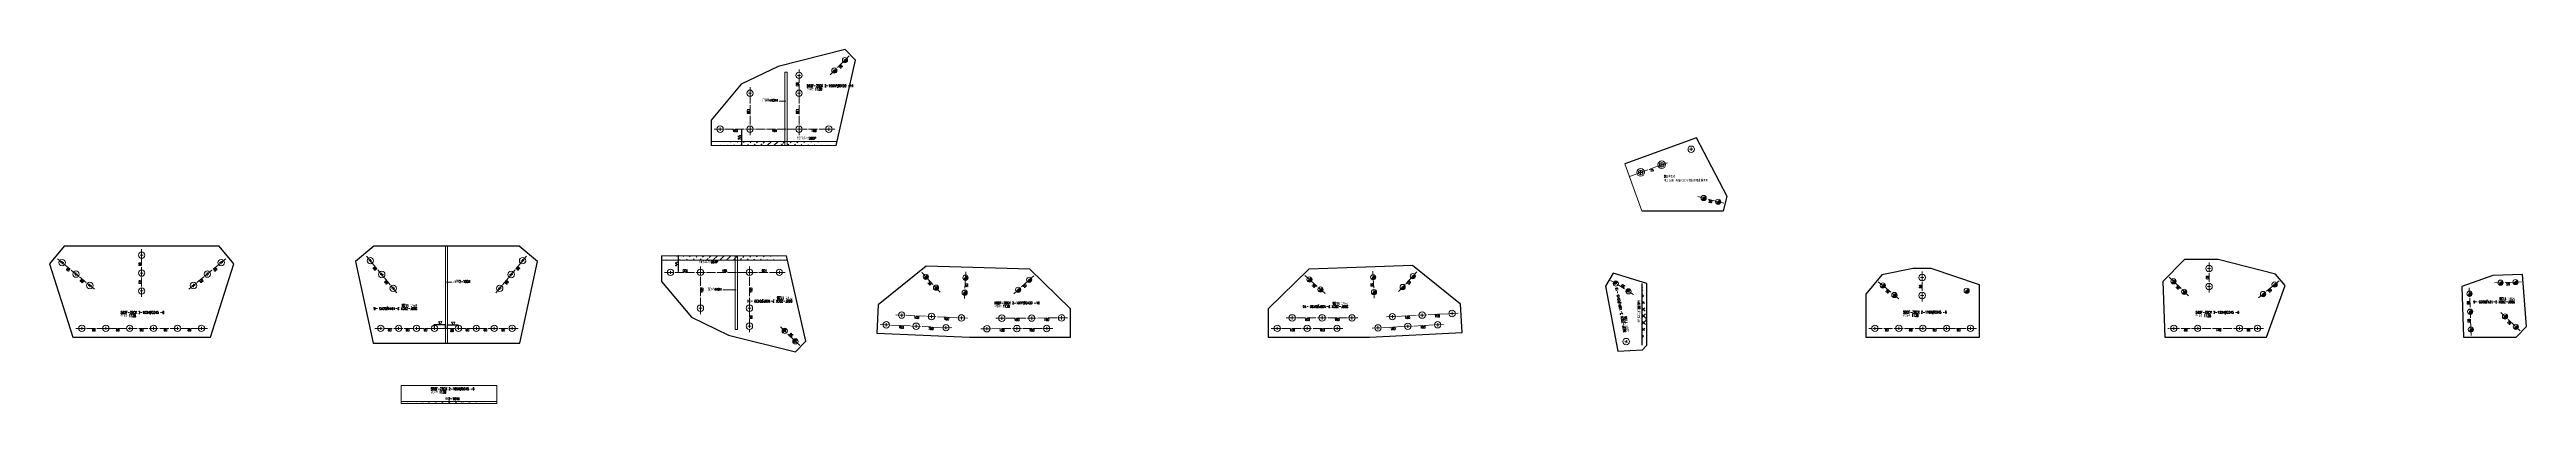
# Model space of a CAD drawing. Header units: millimetres. Extents: x -164 to 144402, y -33030 to 11430.
# Drawn here: x 44922 to 53210, y -15301 to -14117 of the extents above; entities that cross this region are included whole.
import ezdxf
from ezdxf.enums import TextEntityAlignment as Align

# ---------------------------------------------------------------- set-up
doc = ezdxf.new("R2010")
doc.units = ezdxf.units.MM
doc.header["$LTSCALE"] = 20
doc.header["$PDMODE"] = 1
doc.linetypes.add('DASHDOT2X', pattern=[1.75, 1.5, -0.125, 0, -0.125])
doc.linetypes.add('HIDDEN', pattern=[0.375, 0.25, -0.125])
for name, color, linetype, lineweight in [('1', 7, 'Continuous', 25), ('11', 3, 'Continuous', 13), ('12', 7, 'Continuous', 13), ('2', 1, 'HIDDEN', 13), ('5', 1, 'Continuous', 13), ('7', 2, 'DASHDOT2X', 13)]:
    doc.layers.add(name, color=color, linetype=linetype, lineweight=lineweight)
doc.styles.get("Standard").update_dxf_attribs({"font": 'simplex', "width": 0.7, "bigfont": 'gbhzfs.shx'})
doc.dimstyles.get("Standard").update_dxf_attribs({"dimtxt": 2.1, "dimasz": 1, "dimexe": 1.05, "dimexo": 0, "dimgap": 0.525, "dimtad": 1, "dimzin": 0, "dimdsep": 46, "dimtxsty": 'standard', "dimblk": 'OBLIQUE', "dimblk1": 'OBLIQUE', "dimblk2": 'OBLIQUE', "dimcen": 0.09, "dimadec": 0, "dimazin": 0, "dimtfac": 1, "dimtdec": 1, "dimtix": 1, "dimtmove": 0, "dimatfit": 3, "dimfxl": 0, "dimtolj": 1, "dimtzin": 0, "dimarcsym": 0})

# ---------------------------------------------------------------- blocks, each defined once
blk = doc.blocks.new('M20')
for p, q in [((-0.5, 0), (0.5, 0)), ((0, -0.5), (0, 0.5))]:
    blk.add_line(p, q)
blk.add_circle((0, 0), 1)
blk = doc.blocks.new('M16')
for p, q in [((-0.71, -0.71), (0.71, 0.71)), ((-0.4, 0), (0.4, 0)), ((0, 0.4), (0, -0.4))]:
    blk.add_line(p, q)
blk.add_circle((0, 0), 1)
for radius in [0.8, 0.6, 0.4, 0.2]:
    blk.add_arc((0, 0), radius, 225, 45)
blk = doc.blocks.new('*D105')
at = {"layer": '12', "color": 0, "lineweight": -2}
for p, q in [((46253, -15048.9), (46253, -15037.9)), ((46287.5, -15039.1), (46255.5, -15039.1)), ((46290, -15048.9), (46290, -15037.9))]:
    blk.add_line(p, q, dxfattribs=at)
at = {"layer": '12', "color": 0}
for points in [[(46255.5, -15038.7), (46255.5, -15039.6), (46253, -15039.1)], [(46287.5, -15038.7), (46287.5, -15039.6), (46290, -15039.1)]]:
    blk.add_solid(points, dxfattribs=at)
at = {"layer": 'Defpoints', "color": 0}
for p in [(46253, -15039.1), (46253, -15049.6), (46290, -15049.6)]:
    blk.add_point(p, dxfattribs=at)
at = {"layer": '12', "color": 0, "insert": (46271.5, -15033.5), "char_height": 10, "attachment_point": 5}
blk.add_mtext('37', dxfattribs=at)
blk = doc.blocks.new('*D106')
at = {"layer": '12', "color": 0, "lineweight": -2}
for p, q in [((46210, -15048.9), (46210, -15035.5)), ((46212.5, -15036.7), (46244.5, -15036.7)), ((46247, -15048.9), (46247, -15035.5))]:
    blk.add_line(p, q, dxfattribs=at)
at = {"layer": '12', "color": 0}
for points in [[(46212.5, -15036.3), (46212.5, -15037.1), (46210, -15036.7)], [(46244.5, -15036.3), (46244.5, -15037.1), (46247, -15036.7)]]:
    blk.add_solid(points, dxfattribs=at)
at = {"layer": 'Defpoints', "color": 0}
for p in [(46210, -15049.6), (46247, -15036.7), (46247, -15049.6)]:
    blk.add_point(p, dxfattribs=at)
at = {"layer": '12', "color": 0, "insert": (46228.5, -15031.1), "char_height": 10, "attachment_point": 5}
blk.add_mtext('37', dxfattribs=at)
blk = doc.blocks.new('*D107')
at = {"layer": '12', "color": 0, "lineweight": -2}
for p, q in [((47025.9, -14807.2), (47025.2, -14807.2)), ((47026.5, -14859.7), (47026.5, -14809.7)), ((47025.9, -14862.2), (47025.2, -14862.2))]:
    blk.add_line(p, q, dxfattribs=at)
at = {"layer": '12', "color": 0}
for points in [[(47026.1, -14809.7), (47026.9, -14809.7), (47026.5, -14807.2)], [(47026.1, -14859.7), (47026.9, -14859.7), (47026.5, -14862.2)]]:
    blk.add_solid(points, dxfattribs=at)
at = {"layer": 'Defpoints', "color": 0}
for p in [(47026.5, -14807.2), (47026.5, -14807.2), (47026.5, -14862.2)]:
    blk.add_point(p, dxfattribs=at)
at = {"layer": '12', "color": 0, "insert": (47020.9, -14834.7), "char_height": 10, "attachment_point": 5, "rotation": 90}
blk.add_mtext('55', dxfattribs=at)
blk = doc.blocks.new('*D108')
at = {"layer": '12', "color": 0, "lineweight": -2}
for p, q in [((47236.3, -14383.2), (47235.7, -14383.2)), ((47236.9, -14385.7), (47236.9, -14435.7)), ((47236.3, -14438.2), (47235.7, -14438.2))]:
    blk.add_line(p, q, dxfattribs=at)
at = {"layer": '12', "color": 0}
for points in [[(47236.5, -14385.7), (47237.3, -14385.7), (47236.9, -14383.2)], [(47236.5, -14435.7), (47237.3, -14435.7), (47236.9, -14438.2)]]:
    blk.add_solid(points, dxfattribs=at)
at = {"layer": 'Defpoints', "color": 0}
for p in [(47236.9, -14383.2), (47236.9, -14438.2), (47236.9, -14438.2)]:
    blk.add_point(p, dxfattribs=at)
at = {"layer": '12', "color": 0, "insert": (47231.3, -14410.7), "char_height": 10, "attachment_point": 5, "rotation": 90}
blk.add_mtext('55', dxfattribs=at)
blk = doc.blocks.new('M24')
for p, q in [((-0.6, 0), (0.6, 0)), ((0, -0.6), (0, 0.6))]:
    blk.add_line(p, q)
for radius in [1, 0.6]:
    blk.add_circle((0, 0), radius)

msp = doc.modelspace()

# ---------------------------------------------------------------- hatches: boundary and pattern name
at = {"layer": '1'}
h = msp.add_hatch(dxfattribs=at)
h.set_pattern_fill('ANSI37', color=256, scale=5, style=0)
h.paths.add_polyline_path([(50267.055, -15105.335), (50267.055, -14899.519)])
edge = h.paths.add_edge_path()
edge.add_line((50251.055, -15105.335), (50251.055, -14899.519))
edge.add_line((50267.055, -15040.037), (50267.055, -15004.243))
at = {"layer": '12'}
h = msp.add_hatch(dxfattribs=at)
h.set_pattern_fill('ANSI31', color=256, scale=5, style=0)
edge = h.paths.add_edge_path()
edge.add_line((47135.698, -14424.242), (47554.025, -14424.242))
edge.add_line((47135.698, -14438.242), (47554.025, -14438.242))
h = msp.add_hatch(dxfattribs=at)
h.set_pattern_fill('ANSI31', color=256, scale=5, style=0)
edge = h.paths.add_edge_path()
edge.add_line((46969.848, -14821.193), (47388.176, -14821.193))
edge.add_line((46969.848, -14807.193), (47388.176, -14807.193))
h = msp.add_hatch(dxfattribs=at)
h.set_pattern_fill('ANSI31', color=256, scale=5, style=0)
h.set_pattern_definition([(45, (3140.719, 67.998), (-11.22532, 11.22532), [])])
edge = h.paths.add_edge_path()
edge.add_line((46098.157, -15294.733), (46418.157, -15294.733))
edge.add_line((46098.157, -15300.733), (46418.157, -15300.733))

# ---------------------------------------------------------------- linework, layer by layer
at = {"layer": '1'}
for p, q in [((47583.83, -14116.987), (47359.698, -14173.192)), ((47554.025, -14438.242), (47618.815, -14152.708)), ((47618.815, -14152.708), (47583.83, -14116.987)), ((47235.698, -14233.191), (47135.698, -14353.126)), ((47359.698, -14173.192), (47235.698, -14233.191)), ((47135.698, -14353.126), (47135.698, -14438.242)), ((50433.227, -14412.026), (50192.912, -14499.045)), ((50535.717, -14608.228), (50433.227, -14412.026)), ((50249.97, -14656.62), (50523.144, -14656.62)), ((50523.144, -14656.62), (50535.717, -14608.228)), ((44970.768, -14774.557), (44921.783, -14833.855)), ((44921.783, -14833.855), (45000, -15079.557)), ((45489.232, -14774.557), (44970.768, -14774.557)), ((45460, -15079.557), (45538.217, -14833.855)), ((45538.217, -14833.855), (45489.232, -14774.557)), ((46006.979, -14774.568), (45945.303, -14825.519)), ((45945.303, -14825.519), (46004.306, -15099.557)), ((46493.021, -14774.568), (46006.979, -14774.568)), ((46554.697, -14825.519), (46493.021, -14774.568)), ((46495.694, -15099.557), (46554.697, -14825.519)), ((46969.848, -14807.193), (46969.848, -14892.308)), ((47452.965, -15092.726), (47388.176, -14807.193)), ((52065.332, -14819.557), (51993.898, -14892.494)), ((52178, -14819.557), (52065.332, -14819.557)), ((52370.674, -14867.842), (52178, -14819.557)), ((46969.848, -14892.308), (47069.848, -15012.243)), ((47855.023, -14841.771), (47694.848, -14971.311)), ((48011.222, -14846.245), (47855.023, -14841.771)), ((48201.926, -14851.707), (48011.222, -14846.245)), ((48338.189, -14984.558), (48201.926, -14851.707)), ((49135.655, -14851.137), (48999.99, -14984.557)), ((49326.326, -14844.767), (49135.655, -14851.137)), ((49482.525, -14839.548), (49326.326, -14844.767)), ((49643.264, -14968.389), (49482.525, -14839.548)), ((50154.422, -14865.286), (50128.32, -14907.931)), ((50128.32, -14907.931), (50169.327, -15125.457)), ((50267.055, -14899.519), (50154.422, -14865.286)), ((50251.055, -15105.335), (50251.055, -14899.519)), ((50267.055, -15105.335), (50267.055, -14899.519)), ((51053.182, -14871.063), (51000, -14935.44)), ((51158, -14849.557), (51053.182, -14871.063)), ((51218, -14849.557), (51158, -14849.557)), ((51380, -14904.164), (51218, -14849.557)), ((51380, -15079.557), (51380, -14904.164)), ((51993.898, -14892.494), (52000, -15079.557)), ((52340, -15079.557), (52402.518, -14906.39)), ((52402.518, -14906.39), (52370.674, -14867.842)), ((53097.481, -14872.841), (52993.763, -14909.671)), ((52993.763, -14909.671), (53000, -15079.557)), ((53197.414, -14869.172), (53097.481, -14872.841)), ((53210.13, -15043.169), (53197.414, -14869.172)), ((47694.848, -14971.311), (47690.284, -15066.202)), ((48338.611, -15079.557), (48338.189, -14984.558)), ((48999.99, -14984.557), (49000, -15079.557)), ((49648.259, -15063.258), (49643.264, -14968.389)), ((51000, -14935.44), (51000, -15079.557)), ((45000, -15079.557), (45460, -15079.557)), ((47069.848, -15012.243), (47193.848, -15072.242)), ((47193.848, -15072.242), (47417.98, -15128.448)), ((47690.284, -15066.202), (48000, -15079.557)), ((48000, -15079.557), (48338.611, -15079.557)), ((49000, -15079.557), (49338.688, -15079.557)), ((49338.688, -15079.557), (49648.259, -15063.258)), ((51000, -15079.557), (51380, -15079.557)), ((52000, -15079.557), (52340, -15079.557)), ((53000, -15079.557), (53175.838, -15079.557)), ((53175.838, -15079.557), (53210.13, -15043.169)), ((46004.306, -15099.557), (46495.694, -15099.557)), ((47417.98, -15128.448), (47452.965, -15092.726)), ((50169.327, -15125.457), (50252.076, -15121.12)), ((50252.076, -15121.12), (50267.055, -15105.335))]:
    msp.add_line(p, q, dxfattribs=at)
at = {"layer": '12'}
for p, q in [((47389.698, -14192.495), (47381.698, -14192.495)), ((47385.68, -14289.484), (47363.373, -14289.484)), ((50249.97, -14656.62), (50192.912, -14499.045)), ((46247, -15099.557), (46247, -14774.568)), ((46253, -15099.557), (46253, -14774.568)), ((46249.694, -14894.617), (46268.065, -14894.617)), ((47219.731, -14920.995), (47174.957, -14920.995)), ((47223.848, -15052.993), (47215.848, -15052.993)), ((46418.157, -15240.733), (46098.157, -15240.733)), ((46098.157, -15240.733), (46098.157, -15300.733)), ((46418.157, -15300.733), (46418.157, -15240.733)), ((46098.157, -15294.733), (46418.157, -15294.733)), ((46098.157, -15300.733), (46418.157, -15300.733))]:
    msp.add_line(p, q, dxfattribs=at)
at = {"layer": '2', "color": 0, "linetype": 'ByBlock'}
for p, q in [((50267.055, -15105.335), (50267.055, -14899.519)), ((50267.055, -15004.243), (50267.055, -14969.068))]:
    msp.add_line(p, q, dxfattribs=at)
at = {"layer": '2'}
msp.add_line((50267.055, -15040.037), (50267.055, -15004.243), dxfattribs=at)
at = {"layer": '7'}
for p, q in [((47533.451, -14201.319), (47597.75, -14138.346)), ((47265.698, -14403.242), (47265.698, -14243.244)), ((47429.698, -14403.242), (47429.698, -14183.245)), ((47145.698, -14383.242), (47549.698, -14383.242)), ((50208.41, -14541.845), (50335.348, -14495.588)), ((50437.483, -14608.538), (50524.591, -14631.167)), ((45071.953, -14918.996), (44948.599, -14817.095)), ((45230, -14944.557), (45230, -14784.557)), ((45388.047, -14918.996), (45511.401, -14817.095)), ((46084.411, -14931.107), (45982.51, -14807.753)), ((46415.589, -14931.107), (46517.49, -14807.753)), ((52148, -14929.557), (52148, -14829.557)), ((46979.848, -14862.193), (47383.848, -14862.193)), ((47099.848, -14842.245), (47099.848, -15002.244)), ((47263.848, -14842.245), (47263.848, -15062.243)), ((47901.89, -14928.103), (47840.235, -14862.539)), ((47983.198, -14950.14), (47987.522, -14860.244)), ((48148.047, -14933.846), (48214.937, -14873.633)), ((49189.906, -14933.032), (49122.744, -14873.122)), ((49354.821, -14948.527), (49350.089, -14858.652)), ((49436.052, -14926.093), (49497.407, -14860.249)), ((50222.399, -14936.2), (50145.635, -14889.218)), ((51110.501, -14950.84), (51041.114, -14893.521)), ((51188, -14959.557), (51188, -14859.557)), ((52079.262, -14941.104), (52014.963, -14878.132)), ((52313.354, -14947.619), (52382.741, -14890.3)), ((53018.929, -14913.751), (53024.8, -15073.643)), ((53103.395, -14897.641), (53193.334, -14894.339)), ((49395.187, -15011.492), (49634.855, -14998.873)), ((53123.848, -14996.208), (53189.346, -15057.934)), ((45010, -15049.557), (45450, -15049.557)), ((46490, -15049.557), (46010, -15049.557)), ((47367.601, -15044.115), (47431.9, -15107.089)), ((47941.437, -15048.247), (47701.714, -15036.717)), ((47993.06, -15015.69), (47753.338, -15004.159)), ((48038.48, -15050.889), (48278.478, -15049.824)), ((48088.324, -15015.667), (48328.322, -15014.602)), ((49249.997, -15049.531), (49009.997, -15049.556)), ((49299.993, -15014.526), (49059.993, -15014.551)), ((49347.097, -15049.073), (49586.765, -15036.454)), ((51370, -15049.557), (51010, -15049.557)), ((52330, -15049.557), (52010, -15049.557))]:
    msp.add_line(p, q, dxfattribs=at)
at = {"layer": '7', "color": 0, "linetype": 'ByBlock'}
for p, q in [((47381.698, -14438.242), (47381.698, -14192.495)), ((47389.698, -14438.242), (47389.698, -14192.495)), ((47135.698, -14424.242), (47554.025, -14424.242)), ((47135.698, -14438.242), (47554.025, -14438.242)), ((46969.848, -14807.193), (47388.176, -14807.193)), ((46969.848, -14821.193), (47388.176, -14821.193)), ((47215.848, -14807.193), (47215.848, -15052.993)), ((47223.848, -14807.193), (47223.848, -15052.993))]:
    msp.add_line(p, q, dxfattribs=at)

# ---------------------------------------------------------------- block references
at = {"layer": '5'}
for name, p, xscale, yscale, zscale in [('M16', (47583.461, -14152.34), 8.75, 8.75, 8.75), ('M20', (47265.698, -14263.244), 10.75, 10.75, 10.75), ('M20', (47429.698, -14203.245), 10.75, 10.75, 10.75), ('M20', (47429.698, -14263.244), 10.75, 10.75, 10.75), ('M16', (47547.74, -14187.325), 8.75, 8.75, 8.75), ('M20', (47165.698, -14383.242), 10.75, 10.75, 10.75), ('M20', (47265.698, -14383.242), 10.75, 10.75, 10.75), ('M20', (47429.698, -14383.242), 10.75, 10.75, 10.75), ('M20', (47529.698, -14383.242), 10.75, 10.75, 10.75), ('M24', (50316.557, -14502.436), 12.75, 12.75, 12.75), ('M20', (50415.311, -14450.484), 10.75, 10.75, 10.75), ('M24', (50245.992, -14528.149), 12.75, 12.75, 12.75), ('M16', (50456.84, -14613.567), 8.75, 8.75, 8.75), ('M16', (50505.234, -14626.138), 8.75, 8.75, 8.75), ('M20', (44964.018, -14829.833), 10.75, 10.75, 10.75), ('M20', (45230, -14804.557), 10.75, 10.75, 10.75), ('M20', (45495.982, -14829.833), 10.75, 10.75, 10.75), ('M20', (45995.247, -14823.172), 10.75, 10.75, 10.75), ('M20', (46504.753, -14823.172), 10.75, 10.75, 10.75), ('M20', (45010.276, -14868.046), 10.75, 10.75, 10.75), ('M20', (45056.534, -14906.259), 10.75, 10.75, 10.75), ('M20', (45230, -14864.557), 10.75, 10.75, 10.75), ('M20', (45230, -14924.557), 10.75, 10.75, 10.75), ('M20', (45403.466, -14906.259), 10.75, 10.75, 10.75), ('M20', (45449.724, -14868.046), 10.75, 10.75, 10.75), ('M20', (46033.46, -14869.43), 10.75, 10.75, 10.75), ('M20', (46071.673, -14915.688), 10.75, 10.75, 10.75), ('M20', (46428.327, -14915.688), 10.75, 10.75, 10.75), ('M20', (46466.54, -14869.43), 10.75, 10.75, 10.75), ('M16', (47853.936, -14877.109), 8.75, 8.75, 8.75), ('M16', (47888.189, -14913.533), 8.75, 8.75, 8.75), ('M16', (47986.561, -14880.221), 8.75, 8.75, 8.75), ('M16', (48162.911, -14920.465), 8.75, 8.75, 8.75), ('M16', (48200.072, -14887.014), 8.75, 8.75, 8.75), ('M16', (49137.669, -14886.435), 8.75, 8.75, 8.75), ('M16', (49174.981, -14919.719), 8.75, 8.75, 8.75), ('M16', (49351.141, -14878.624), 8.75, 8.75, 8.75), ('M16', (49449.686, -14911.461), 8.75, 8.75, 8.75), ('M16', (49483.772, -14874.881), 8.75, 8.75, 8.75), ('M16', (51056.534, -14906.259), 8.75, 8.75, 8.75), ('M20', (51188, -14879.557), 10.75, 10.75, 10.75), ('M16', (51337.063, -14923.99), 8.75, 8.75, 8.75), ('M16', (52029.252, -14892.126), 8.75, 8.75, 8.75), ('M16', (52064.974, -14927.111), 8.75, 8.75, 8.75), ('M20', (52148, -14849.557), 10.75, 10.75, 10.75), ('M20', (52148, -14909.557), 10.75, 10.75, 10.75), ('M16', (52367.322, -14903.037), 8.75, 8.75, 8.75), ('M16', (53123.382, -14896.907), 8.75, 8.75, 8.75), ('M16', (53173.348, -14895.073), 8.75, 8.75, 8.75), ('M20', (47773.314, -15005.12), 10.75, 10.75, 10.75), ('M20', (47873.199, -15009.924), 10.75, 10.75, 10.75), ('M16', (47984.159, -14930.163), 8.75, 8.75, 8.75), ('M16', (49353.769, -14928.555), 8.75, 8.75, 8.75), ('M20', (49415.16, -15010.441), 10.75, 10.75, 10.75), ('M20', (49515.021, -15005.183), 10.75, 10.75, 10.75), ('M20', (49614.883, -14999.925), 10.75, 10.75, 10.75), ('M16', (51095.082, -14938.103), 8.75, 8.75, 8.75), ('M20', (51188, -14939.557), 10.75, 10.75, 10.75), ('M16', (52328.773, -14934.881), 8.75, 8.75, 8.75), ('M16', (53019.663, -14933.737), 8.75, 8.75, 8.75), ('M16', (53021.864, -14993.697), 8.75, 8.75, 8.75), ('M16', (53138.403, -15009.925), 8.75, 8.75, 8.75), ('M20', (45030, -15049.557), 10.75, 10.75, 10.75), ('M20', (45110, -15049.557), 10.75, 10.75, 10.75), ('M20', (45190, -15049.557), 10.75, 10.75, 10.75), ('M20', (45270, -15049.557), 10.75, 10.75, 10.75), ('M20', (45350, -15049.557), 10.75, 10.75, 10.75), ('M20', (45430, -15049.557), 10.75, 10.75, 10.75), ('M20', (46030, -15049.557), 10.75, 10.75, 10.75), ('M20', (46090, -15049.557), 10.75, 10.75, 10.75), ('M20', (46150, -15049.557), 10.75, 10.75, 10.75), ('M20', (46210, -15049.557), 10.75, 10.75, 10.75), ('M20', (46290, -15049.557), 10.75, 10.75, 10.75), ('M20', (46350, -15049.557), 10.75, 10.75, 10.75), ('M20', (46410, -15049.557), 10.75, 10.75, 10.75), ('M20', (46470, -15049.557), 10.75, 10.75, 10.75), ('M20', (47721.691, -15037.678), 10.75, 10.75, 10.75), ('M20', (47821.575, -15042.482), 10.75, 10.75, 10.75), ('M20', (47921.46, -15047.286), 10.75, 10.75, 10.75), ('M20', (47973.083, -15014.729), 10.75, 10.75, 10.75), ('M20', (48058.48, -15050.8), 10.75, 10.75, 10.75), ('M20', (48108.324, -15015.579), 10.75, 10.75, 10.75), ('M20', (48158.479, -15050.356), 10.75, 10.75, 10.75), ('M20', (48208.323, -15015.135), 10.75, 10.75, 10.75), ('M20', (48258.478, -15049.912), 10.75, 10.75, 10.75), ('M20', (48308.322, -15014.691), 10.75, 10.75, 10.75), ('M20', (49029.997, -15049.554), 10.75, 10.75, 10.75), ('M20', (49079.993, -15014.549), 10.75, 10.75, 10.75), ('M20', (49129.997, -15049.544), 10.75, 10.75, 10.75), ('M20', (49179.993, -15014.539), 10.75, 10.75, 10.75), ('M20', (49229.997, -15049.534), 10.75, 10.75, 10.75), ('M20', (49279.993, -15014.528), 10.75, 10.75, 10.75), ('M20', (49367.069, -15048.021), 10.75, 10.75, 10.75), ('M20', (49466.931, -15042.763), 10.75, 10.75, 10.75), ('M20', (49566.793, -15037.505), 10.75, 10.75, 10.75), ('M20', (51030, -15049.557), 10.75, 10.75, 10.75), ('M20', (51110, -15049.557), 10.75, 10.75, 10.75), ('M20', (51190, -15049.557), 10.75, 10.75, 10.75), ('M20', (51270, -15049.557), 10.75, 10.75, 10.75), ('M20', (51350, -15049.557), 10.75, 10.75, 10.75), ('M20', (52030, -15049.557), 10.75, 10.75, 10.75), ('M20', (52110, -15049.557), 10.75, 10.75, 10.75), ('M20', (52250, -15049.557), 10.75, 10.75, 10.75), ('M20', (52310, -15049.557), 10.75, 10.75, 10.75), ('M16', (53024.066, -15053.656), 8.75, 8.75, 8.75), ('M16', (53174.79, -15044.217), 8.75, 8.75, 8.75)]:
    msp.add_blockref(name, p, dxfattribs=dict(at, xscale=xscale, yscale=yscale, zscale=zscale))
for name, p, xscale, yscale, zscale, rotation in [('M20', (46999.848, -14862.193), 10.75, 10.75, 10.75, 180), ('M20', (47099.848, -14862.245), 10.75, 10.75, 10.75, 180), ('M20', (47263.848, -14862.245), 10.75, 10.75, 10.75, 180), ('M20', (47363.848, -14862.193), 10.75, 10.75, 10.75, 180), ('M16', (50162.694, -14899.659), 8.75, 8.75, 8.75, 163.0944661482705), ('M16', (50205.341, -14925.759), 8.75, 8.75, 8.75, 163.0944661482705), ('M20', (47099.848, -14982.244), 10.75, 10.75, 10.75, 180), ('M20', (47263.848, -14982.244), 10.75, 10.75, 10.75, 180), ('M20', (47263.848, -15042.243), 10.75, 10.75, 10.75, 180), ('M16', (47381.89, -15058.109), 8.75, 8.75, 8.75, 180), ('M16', (47417.611, -15093.095), 8.75, 8.75, 8.75, 180), ('M20', (50197.652, -15093.871), 10.75, 10.75, 10.75, 163.0944661482705)]:
    msp.add_blockref(name, p, dxfattribs=dict(at, xscale=xscale, yscale=yscale, zscale=zscale, rotation=rotation))

# ---------------------------------------------------------------- texts
at = {"layer": '11', "width": 0.7}
for s, rotation, p in [('50', 44.4031905, (47566.65, -14170.904)), ('60', 270, (47428.198, -14233.244)), ('120', 270, (47264.198, -14323.243)), ('120', 270, (47428.198, -14323.243)), ('75', 20.0218431, (50281.788, -14516.702)), ('50', 345.4378389, (50480.66, -14621.304)), ('60', 270, (45228.5, -14834.557)), ('60', 320.440332, (44986.192, -14850.096)), ('60', 320.440332, (45032.449, -14888.309)), ('60', 270, (45228.5, -14894.557)), ('60', 39.559668, (45427.551, -14888.309)), ('60', 39.559668, (45473.808, -14850.096)), ('60', 309.559668, (46013.197, -14847.256)), ('60', 309.559668, (46051.41, -14893.514)), ('60', 50.440332, (46448.59, -14893.514)), ('60', 50.440332, (46486.803, -14847.256)), ('100', 179.9698443, (47049.849, -14860.719)), ('120', 90, (47101.348, -14922.244)), ('164', 179.9698443, (47181.849, -14860.745)), ('120', 90, (47265.348, -14922.244)), ('100', 179.9698443, (47313.849, -14860.719)), ('50', 313.2396773, (47869.97, -14896.349)), ('50', 87.2462716, (47986.858, -14905.264)), ('50', 41.9931569, (48182.495, -14904.854)), ('50', 318.2662485, (49155.327, -14904.196)), ('50', 273.0139275, (49350.957, -14903.669)), ('50', 47.0213148, (49467.827, -14894.194)), ('50', 148.532305, (50184.8, -14911.43)), ('60', 270, (51186.5, -14909.557)), ('50', 315.5973172, (52046.063, -14910.69)), ('60', 270, (52146.5, -14879.557)), ('50', 39.5593874, (52349.003, -14920.116)), ('50', 2.1026712, (53148.42, -14897.489)), ('双面打坡口与角钢297P焊', 90, (50236.797, -14992.837)), ('50', 320.440332, (51074.852, -14923.337)), ('60', 272.1026712, (53019.265, -14963.772)), ('60', 90, (47265.348, -15012.243)), ('50', 135.5968095, (47400.8, -15074.53)), ('100', 357.2462716, (47771.561, -15041.578)), ('100', 357.2462716, (47823.185, -15009.021)), ('100', 357.2462716, (47871.445, -15046.382)), ('100', 357.2462716, (47923.069, -15013.825)), ('100', 0.2543717, (48108.486, -15052.078)), ('100', 0.2543717, (48158.33, -15016.857)), ('100', 0.2543717, (48208.485, -15051.634)), ('100', 0.2543717, (48258.329, -15016.413)), ('100', 0.0058274, (49079.997, -15051.049)), ('100', 0.0058274, (49129.994, -15016.044)), ('100', 0.0058274, (49179.997, -15051.039)), ('100', 0.0058274, (49229.994, -15016.034)), ('100', 3.0139275, (49417.079, -15046.89)), ('100', 3.0139275, (49465.17, -15009.31)), ('100', 3.0139275, (49516.941, -15041.632)), ('100', 3.0139275, (49565.031, -15004.052)), ('60', 272.1026712, (53021.466, -15023.732)), ('50', 316.6981629, (53155.568, -15028.163))]:
    msp.add_text(s, height=8, rotation=rotation, dxfattribs=at).set_placement(p, align=Align.TOP_CENTER)
for s, p in [('100', (47215.698, -14384.742)), ('164', (47347.698, -14384.742)), ('100', (47479.698, -14384.742)), ('80', (45070, -15051.057)), ('80', (45150, -15051.057)), ('80', (45230, -15051.057)), ('80', (45310, -15051.057)), ('80', (45390, -15051.057)), ('60', (46060, -15051.057)), ('60', (46120, -15051.057)), ('60', (46180, -15051.057)), ('80', (46268.837, -15052.768)), ('60', (46320, -15051.057)), ('60', (46380, -15051.057)), ('60', (46440, -15051.057)), ('80', (51070, -15051.057)), ('80', (51150, -15051.057)), ('80', (51230, -15051.057)), ('80', (51310, -15051.057)), ('80', (52070, -15051.057)), ('140', (52180, -15051.057)), ('60', (52280, -15051.057))]:
    msp.add_text(s, height=8, dxfattribs=at).set_placement(p, align=Align.TOP_CENTER)
at = {"layer": '12', "width": 0.7}
for s, p in [('存档编号：1138 ', (47455.271, -14255.876)), ('5B2F-ZBCK 2-106AP#Q420 -14 ', (47455.271, -14244.676)), ('正面焊板440AH', (47307.273, -14293.273)), ('反面打坡口焊板265P', (47423.528, -14420.138)), ('反面打坡口焊板264P', (47095.755, -14833.998)), ('正面焊板2-105H', (46269.771, -14899.246)), ('正面焊板440H', (47123.879, -14925.252)), ('5B2F-ZBCK 2-103H#Q345 -8 ', (45159.559, -15002.879)), ('存档编号：1138 ', (48083.313, -14982.076)), ('5B2F-ZBCK 2-107P#Q420 -10 ', (48083.313, -14970.876)), ('存档编号：1138 ', (51124.479, -15013.055)), ('5B2F-ZBCK 2-119H#Q345 -6 ', (51124.479, -15001.855)), ('5B2F-ZBCK 2-120H#Q345 -6 ', (52102.939, -15002.821)), ('存档编号：1138 ', (45159.559, -15014.079)), ('存档编号：1138 ', (52102.939, -15014.021)), ('5B2F-ZBCK 2-105H#Q345 -6 ', (46197.599, -15258.306)), ('存档编号：1138 ', (46197.599, -15269.506)), ('焊板2-104H', (46245.236, -15291.628))]:
    msp.add_text(s, height=8, dxfattribs=at).set_placement(p, align=Align.BOTTOM_LEFT)
for s, rotation, p in [('5B2F-ZBCK 2-104H#Q345 -8 ', 180, (46152.144, -14977.082)), ('存档编号：1138 ', 180, (46152.144, -14965.882)), ('5B2F-ZBCK 2-106P#Q420 -14 ', 180, (47407.586, -14952.309)), ('存档编号：1138 ', 180, (47407.586, -14941.109)), ('5B2F-ZBCK 2-108P#Q420 -10 ', 180, (49267.109, -14970.351)), ('存档编号：1138 ', 180, (49267.109, -14959.151)), ('5B2F-ZBCK 2-109H#Q345 -16 ', 100.7099081, (50199.555, -15061.362)), ('5B2F-ZBCK 2-121#Q235 -6 ', 180, (53171.686, -14954.943)), ('存档编号：1138 ', 180, (53171.686, -14943.743)), ('存档编号：1138 ', 100.7099081, (50210.56, -15059.28))]:
    msp.add_text(s, height=8, rotation=rotation, dxfattribs=at).set_placement(p, align=Align.BOTTOM_LEFT)
at = {"layer": '12', "lineweight": -3, "insert": (50324.307, -14537.428), "char_height": 8, "width": 154.2867, "attachment_point": 1}
msp.add_mtext('2{\\fSimSun|b0|i0|c134|p54;段模具板\\P板2-109Ｈ与角钢297Ｐ焊接时用此模具板}', dxfattribs=at)

# ---------------------------------------------------------------- dimensions: what is measured, and where the dimension line sits
at = {"layer": '12'}
for p1, p2, distance, picture, middle in [((47236.903, -14383.242), (47236.903, -14438.242), 0, '*D108', (47231.278, -14410.742)), ((47026.477, -14862.193), (47026.477, -14807.193), 0, '*D107', (47020.852, -14834.693)), ((46210, -15049.557), (46247, -15049.557), 12.829, '*D106', (46228.5, -15031.103)), ((46290, -15049.557), (46253, -15049.557), -10.421, '*D105', (46271.5, -15033.511))]:
    dim = msp.add_aligned_dim(p1=p1, p2=p2, distance=distance, dimstyle='standard', override={"dimtxt": 10, "dimasz": 2.5, "dimexe": 1.25, "dimexo": 0.625, "dimgap": 0.625, "dimzin": 8, "dimcen": 2.5, "dimtdec": 2, "dimtix": 0, "dimtolj": 0, "dimtzin": 8}, dxfattribs=at)
    dim.commit()
    dim.dimension.update_dxf_attribs({"geometry": picture, "text_midpoint": middle})

doc.saveas('drawing.dxf')
